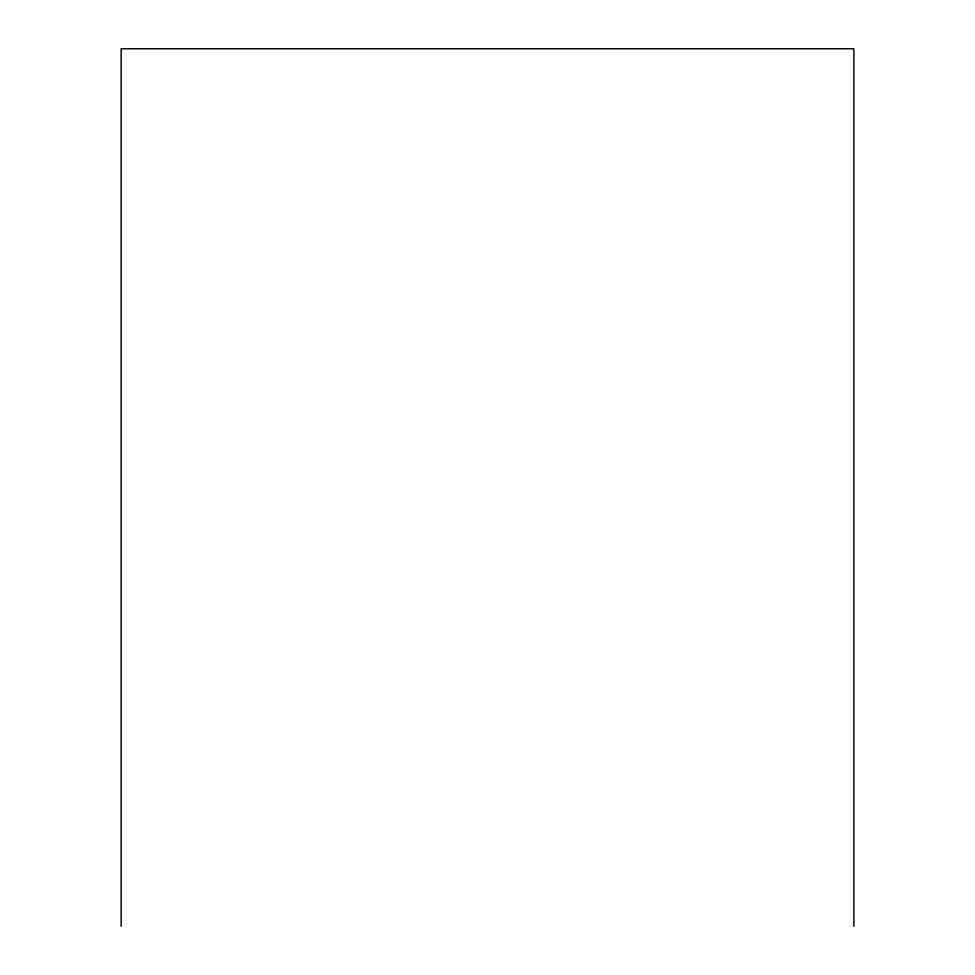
<?xml version="1.0" encoding="UTF-8"?>
<svg xmlns="http://www.w3.org/2000/svg" width="975" height="975" viewBox="0 0 975 975"><rect width="100%" height="100%" fill="white"/><g stroke="black" fill="none" stroke-linecap="round" stroke-linejoin="round"><path stroke-width="1.46" d="M853.844 926.25L853.844 48.75L121.156 48.75L121.156 926.25"/></g></svg>
